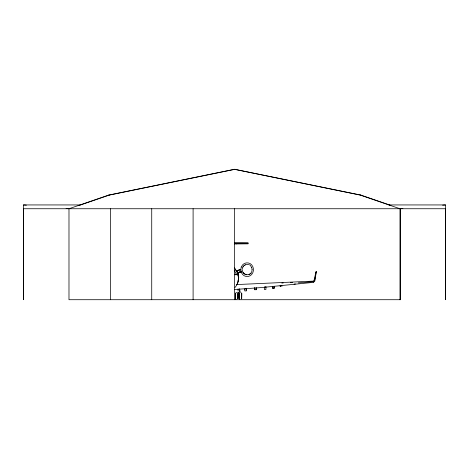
<?xml version="1.0" encoding="UTF-8"?>
<svg xmlns="http://www.w3.org/2000/svg" width="469" height="469" viewBox="0 0 469 469"><rect width="100%" height="100%" fill="white"/><g stroke="black" fill="none" stroke-linecap="round" stroke-linejoin="round"><path stroke-width="0.7" d="M244.847 288.998L244.841 290.317L244.83 288.963M246.43 288.347L246.418 290.317L246.407 288.283M280.233 286.565L280.239 285.41M237.889 297.147L237.877 298.829L237.941 293.383L237.156 292.715L236.077 292.697L235.409 293.436L235.338 298.741L235.971 299.48M237.765 297.921L237.818 294.292L237.801 294.72M241.746 293.383L241.676 298.829L241.746 293.383L240.955 292.715M241.564 297.921L241.617 294.292L241.564 298.073M235.409 293.436L235.338 298.741M239.208 293.436L239.143 298.741L239.776 299.48M272.495 287.526L272.512 286.371M238.234 293.928L238.199 295.986L238.967 295.986L238.938 293.928M235.467 298.073L235.532 294.098M237.924 295.06L237.941 293.588M239.19 295.077L239.208 293.641M239.266 298.073L239.337 294.098M235.502 296.086L235.485 296.859L235.52 294.684M241.599 295.353L241.582 296.859M274.113 286.301L274.101 288.195L272.512 288.195L272.518 286.301M313.433 281.124L236.3 284.583M234.383 267.881L237.771 272.718L238.662 277.073M314.576 280.966L316.188 271.621M252.134 269.687L251.759 271.739L250.681 273.468M238.727 277.589L238.059 281.271M242.285 268.901C242.485 265.882 245.879 263.619 248.74 264.586M238.639 277.29L238.657 276.862L238.469 277.29M313.96 280.849L316.018 271.639L316.341 271.586L314.799 281.107L313.48 282.356L261.79 287.544L234.406 289.49M234.987 287.526C237.425 284.56 239.073 280.755 238.569 276.862M240.679 269.376L240.855 270.203M246.454 290.897L244.806 290.95M244.226 265.595L245.287 264.838M249.021 274.529L250.083 273.779M251.108 273.263C248.025 276.505 242.051 274.043 242.156 269.564M245.615 288.74L246.401 288.453M265.935 286.964L264.346 286.964M66.094 208.5L68.984 208.74L108.661 195.098L234.471 169.286L360.884 195.098L390.302 205.211M79.836 205.211L109.254 195.098L235.069 169.286M236.822 270.689L240.697 269.358M237.59 272.952L241.441 271.709M237.894 272.565L241.172 271.721L237.695 272.841L241.236 271.727M237.83 272.806L241.189 271.762M238.105 272.536L240.849 271.85M294.045 284.091L295.482 283.962M313.515 281.635L298.331 282.907M234.471 169.286L360.286 195.098L399.969 208.74L402.871 208.5M442.613 205.182L445.503 204.941L445.55 299.714L445.503 208.74L23.45 208.74L23.45 299.714L23.462 204.941L80.041 204.941M281.81 283.059L283.247 282.977M290.411 282.584L292.562 282.467M234.523 243.968L248.06 243.833L248.06 242.719L234.523 242.561M234.523 243.458L248.06 243.423M108.661 195.098L109.254 195.098M360.286 195.098L360.884 195.098M388.912 204.941L445.503 204.941M236.669 270.724L237.76 272.524M234.576 274.277L236.493 274.277M234.887 274.734L236.816 274.734L234.365 270.707M236.693 284.853L237.642 283.229L238.61 278.158L237.513 273.239L234.875 268.655M254.573 287.925L254.585 289.736L256.191 289.719L256.174 287.778M238.234 292.404L238.903 292.404M238.029 292.832L239.225 292.832M23.462 204.941L26.352 205.182M246.53 274.805L245.287 274.529L243.692 273.404A5.517 5.517 0 0 1 242.913 272.301M249.414 264.721L250.546 265.472M250.681 265.9L251.759 267.629M272.53 288.195L274.101 288.195L274.066 287.526L274.101 288.195M234.248 270.25L234.57 270.918M237.754 272.448L238.645 276.81M237.912 274.078L237.847 273.644L238.316 276.264M238.023 273.843L238.739 277.701M313.444 282.133L313.444 280.919M239.501 288.98L239.981 292.439L239.7 288.98M265.935 286.793L265.917 289.461L264.346 289.461L264.352 287.474M281.851 285.48L281.857 286.6M280.274 285.48L280.286 286.6M256.15 287.925L256.162 289.736M254.591 287.778L254.603 289.719M238.064 289.033L238.082 291.085M400.567 208.74L400.567 299.714L68.984 299.714L68.984 208.74M399.981 208.74L399.981 299.714M239.208 295.64L239.208 296.654M239.161 297.1L239.143 298.741M237.889 295.64L237.889 296.654M237.765 297.493L237.765 298.073M236.71 243.458L236.71 243.95M234.471 208.74L234.471 299.714M193.099 208.74L193.099 299.714M151.733 208.74L151.727 299.714M110.362 208.74L110.356 299.714M251.671 267.682A5.517 5.517 0 0 1 252.052 269.687M242.913 267.072A5.517 5.517 0 0 1 243.692 265.97M241.248 267.066L240.767 269.687L241.248 272.307L242.631 274.529A6.103 6.103 0 0 0 251.677 274.529C254.04 271.797 254.04 267.57 251.671 264.838A6.103 6.103 0 0 0 242.631 264.838L241.248 267.066M240.714 269.564L236.605 270.924L240.732 269.581M238.105 274.078L237.959 273.644L238.1 274.078"/></g></svg>
